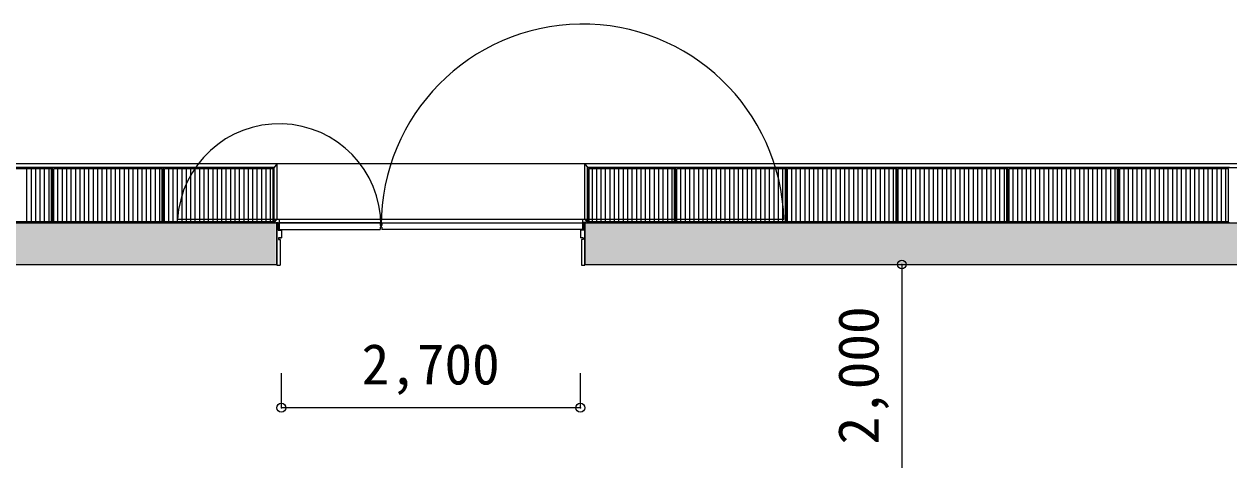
# Model space of a CAD drawing. Units: millimetres at full size, sheet at 1:200; details may follow other scales. Extents: x -96239 to 62349, y -170536 to 17264.
# Drawn here: x 4531 to 15409, y -92006 to -88070 of the extents above; entities that cross this region are included whole.
import ezdxf
from ezdxf.enums import TextEntityAlignment as Align

# ---------------------------------------------------------------- set-up
doc = ezdxf.new("R2010")
doc.units = ezdxf.units.MM
doc.header["$LTSCALE"] = 200
doc.header["$PDMODE"] = 32
doc.header["$PDSIZE"] = 80
for name, color, linetype, lineweight in [('0-1_躯体', 7, 'Continuous', 9), ('0-2_建具', 7, 'Continuous', 9), ('0-3_仕上', 4, 'Continuous', 5), ('0-6_寸法', 4, 'Continuous', 5)]:
    doc.layers.add(name, color=color, linetype=linetype, lineweight=lineweight)
doc.styles.add('ＭＳ ゴシック', font='')
doc.styles.get('ＭＳ ゴシック').set_extended_font_data('MS Gothic')

msp = doc.modelspace()

# ---------------------------------------------------------------- linework, layer by layer
at = {"layer": '0-1_躯体'}
for p, q in [((9727.4, -89331.2), (-3877.6, -89331.2)), ((-3852.6, -89366.2), (6788.9, -89366.2)), ((6813.9, -89331.2), (6788.9, -89366.2)), ((6788.9, -89866.2), (6788.9, -89366.2)), ((6813.9, -89331.2), (6813.9, -89831.2)), ((9593.9, -89831.2), (9593.9, -89331.2)), ((20783.4, -89331.2), (9593.9, -89331.2)), ((9593.9, -89331.2), (9618.9, -89366.2)), ((9618.9, -89366.2), (9618.9, -89866.2)), ((9618.9, -89366.2), (18413.9, -89366.2)), ((6788.9, -89866.2), (6814.4, -89831.2)), ((9593.9, -89831.2), (9618.9, -89866.2)), ((-3877.6, -89866.2), (6799.1, -89866.2)), ((6788.9, -89866.2), (6803.9, -89866.2)), ((6803.9, -89861.2), (6803.9, -89866.2)), ((6803.9, -89861.2), (6826.4, -89861.2)), ((6826.4, -89861.2), (6823.9, -89866.2)), ((6823.9, -89866.2), (9583.8, -89866.2)), ((9603.9, -89861.2), (9581.3, -89861.2)), ((9581.3, -89861.2), (9583.8, -89866.2)), ((9593.9, -89866.2), (18438.9, -89866.2)), ((9593.9, -90241.2), (9593.9, -89866.2)), ((9603.9, -89861.2), (9603.9, -89866.2)), ((-3877.6, -90241.2), (6813.9, -90241.2)), ((9593.9, -90241.2), (18438.9, -90241.2))]:
    msp.add_line(p, q, dxfattribs=at)
for points in [[(6813.9, -89831.2), (6814.4, -89831.2), (9593.9, -89831.2)], [(6813.9, -90241.2), (6813.9, -89866.2), (6803.9, -89866.2)]]:
    msp.add_lwpolyline(points, dxfattribs=at)
at = {"layer": '0-1_躯体', "color": 9}
for points in [[(6803.9, -89866.2), (-16425.1, -89866.2), (6803.9, -90241.2), (-16425.1, -90241.2)], [(18438.9, -89866.2), (9593.9, -89866.2), (18438.9, -90241.2), (9593.9, -90241.2)]]:
    msp.add_solid(points, dxfattribs=at)
at = {"layer": '0-2_建具', "color": 4, "lineweight": 5}
for p, q in [((6833.9, -89836.2), (5916.9, -89836.2)), ((6833.9, -89836.2), (6833.9, -89926.2)), ((9573.9, -89836.2), (9573.9, -89926.2)), ((11391.6, -89836.2), (9573.9, -89836.2))]:
    msp.add_line(p, q, dxfattribs=at)
at = {"layer": '0-2_建具'}
for p, q in [((6803.9, -89861.2), (6826.4, -89861.2)), ((6803.9, -89861.2), (6803.9, -89866.2)), ((6803.9, -89866.2), (6813.9, -89866.2)), ((6813.9, -89866.2), (6813.9, -90246.2)), ((6826.4, -89861.2), (6823.9, -89866.2)), ((6823.9, -89866.2), (6823.9, -89931.2)), ((6823.9, -89931.2), (6853.9, -89931.2)), ((7746.4, -89866.2), (6833.9, -89866.2)), ((6833.9, -89926.2), (7746.4, -89926.2)), ((6853.9, -89931.2), (6853.9, -90001.2)), ((7746.4, -89866.2), (7746.4, -89888.7)), ((7746.4, -89888.7), (7752.4, -89888.7)), ((7746.4, -89903.7), (7752.4, -89903.7)), ((7746.4, -89903.7), (7746.4, -89926.2)), ((7752.4, -89888.7), (7752.4, -89903.7)), ((7755.4, -89888.7), (7755.4, -89903.7)), ((7761.4, -89888.7), (7755.4, -89888.7)), ((7761.4, -89903.7), (7755.4, -89903.7)), ((7761.4, -89866.2), (9573.9, -89866.2)), ((7761.4, -89866.2), (7761.4, -89888.7)), ((7761.4, -89903.7), (7761.4, -89926.2)), ((9573.9, -89926.2), (7761.4, -89926.2)), ((9583.9, -89931.2), (9553.9, -89931.2)), ((9581.3, -89861.2), (9583.9, -89866.2)), ((9603.9, -89861.2), (9581.3, -89861.2)), ((9583.9, -89866.2), (9583.9, -89931.2)), ((9593.9, -89866.2), (9593.9, -90246.2)), ((9603.9, -89866.2), (9593.9, -89866.2)), ((9603.9, -89861.2), (9603.9, -89866.2)), ((6828.9, -90001.2), (6828.9, -90016.2)), ((6828.9, -90016.2), (6843.9, -90016.2)), ((6843.9, -90016.2), (6843.9, -90246.2)), ((9578.9, -90001.2), (9553.9, -90001.2)), ((9578.9, -90001.2), (9578.9, -90016.2)), ((6813.9, -90246.2), (6843.9, -90246.2)), ((9563.9, -90246.2), (9593.9, -90246.2))]:
    msp.add_line(p, q, dxfattribs=at)
for points in [[(9583.9, -89931.2), (9553.9, -89931.2), (9553.9, -90001.2)], [(6828.9, -90001.2), (6853.9, -90001.2), (6828.9, -90001.2)], [(9578.9, -90016.2), (9563.9, -90016.2), (9563.9, -90246.2)]]:
    msp.add_lwpolyline(points, dxfattribs=at)
at = {"layer": '0-2_建具', "color": 4, "lineweight": 5}
for centre, radius, start, end in [((9573.8, -89888.7), 1818.5, 1.65436, 180), ((6833.9, -89888.7), 918.5, 0, 176.72328)]:
    msp.add_arc(centre, radius, start, end, dxfattribs=at)
at = {"layer": '0-3_仕上', "color": 7, "lineweight": 9}
for p, q in [((4779.4, -89376.2), (3798.9, -89376.2)), ((4779.4, -89856.2), (4779.4, -89376.2)), ((4798.9, -89856.2), (4798.9, -89376.2)), ((5779.4, -89376.2), (4798.9, -89376.2)), ((5779.4, -89856.2), (5779.4, -89376.2)), ((5798.9, -89856.2), (5798.9, -89376.2)), ((6779.4, -89376.2), (5798.9, -89376.2)), ((6779.4, -89856.2), (6779.4, -89376.2)), ((9618.9, -89866.2), (9618.9, -89366.2)), ((10413.9, -89366.2), (9618.9, -89366.2)), ((10404.4, -89856.2), (10404.4, -89376.2)), ((10413.9, -89866.2), (10413.9, -89366.2)), ((10423.9, -89856.2), (10423.9, -89376.2)), ((11404.4, -89376.2), (10423.9, -89376.2)), ((11404.4, -89856.2), (11404.4, -89376.2)), ((11423.9, -89856.2), (11423.9, -89376.2)), ((12404.4, -89376.2), (11423.9, -89376.2)), ((12404.4, -89856.2), (12404.4, -89376.2)), ((12423.9, -89856.2), (12423.9, -89376.2)), ((13404.4, -89376.2), (12423.9, -89376.2)), ((13404.4, -89856.2), (13404.4, -89376.2)), ((13423.9, -89856.2), (13423.9, -89376.2)), ((14404.4, -89376.2), (13423.9, -89376.2)), ((14404.4, -89856.2), (14404.4, -89376.2)), ((15413.9, -89366.2), (14413.9, -89366.2)), ((14423.9, -89856.2), (14423.9, -89376.2)), ((15404.4, -89376.2), (14423.9, -89376.2)), ((15404.4, -89856.2), (15404.4, -89376.2)), ((4779.4, -89856.2), (3798.9, -89856.2)), ((5779.4, -89856.2), (4798.9, -89856.2)), ((6779.4, -89856.2), (5798.9, -89856.2)), ((10413.9, -89866.2), (9618.9, -89866.2)), ((10404.4, -89856.2), (9628.9, -89856.2)), ((11404.4, -89856.2), (10423.9, -89856.2)), ((12404.4, -89856.2), (11423.9, -89856.2)), ((13404.4, -89856.2), (12423.9, -89856.2)), ((14404.4, -89856.2), (13423.9, -89856.2)), ((15404.4, -89856.2), (14423.9, -89856.2))]:
    msp.add_line(p, q, dxfattribs=at)
at = {"layer": '0-3_仕上'}
for p, q in [((4557.1, -89856.2), (4557.1, -89376.2)), ((4597.1, -89856.2), (4597.1, -89376.2)), ((4637.1, -89856.2), (4637.1, -89376.2)), ((4677.1, -89856.2), (4677.1, -89376.2)), ((4717.1, -89856.2), (4717.1, -89376.2)), ((4757.1, -89856.2), (4757.1, -89376.2)), ((4837.1, -89856.2), (4837.1, -89376.2)), ((4877.1, -89856.2), (4877.1, -89376.2)), ((4917.1, -89856.2), (4917.1, -89376.2)), ((4957.1, -89856.2), (4957.1, -89376.2)), ((4997.1, -89856.2), (4997.1, -89376.2)), ((5037.1, -89856.2), (5037.1, -89376.2)), ((5077.1, -89856.2), (5077.1, -89376.2)), ((5117.1, -89856.2), (5117.1, -89376.2)), ((5157.1, -89856.2), (5157.1, -89376.2)), ((5197.1, -89856.2), (5197.1, -89376.2)), ((5237.1, -89856.2), (5237.1, -89376.2)), ((5277.1, -89856.2), (5277.1, -89376.2)), ((5317.1, -89856.2), (5317.1, -89376.2)), ((5357.1, -89856.2), (5357.1, -89376.2)), ((5397.1, -89856.2), (5397.1, -89376.2)), ((5437.1, -89856.2), (5437.1, -89376.2)), ((5477.1, -89856.2), (5477.1, -89376.2)), ((5517.1, -89856.2), (5517.1, -89376.2)), ((5557.1, -89856.2), (5557.1, -89376.2)), ((5597.1, -89856.2), (5597.1, -89376.2)), ((5637.1, -89856.2), (5637.1, -89376.2)), ((5677.1, -89856.2), (5677.1, -89376.2)), ((5717.1, -89856.2), (5717.1, -89376.2)), ((5757.1, -89856.2), (5757.1, -89376.2)), ((5837.1, -89856.2), (5837.1, -89376.2)), ((5877.1, -89856.2), (5877.1, -89376.2)), ((5917.1, -89856.2), (5917.1, -89376.2)), ((5957.1, -89856.2), (5957.1, -89376.2)), ((5997.1, -89856.2), (5997.1, -89376.2)), ((6037.1, -89856.2), (6037.1, -89376.2)), ((6077.1, -89856.2), (6077.1, -89376.2)), ((6117.1, -89856.2), (6117.1, -89376.2)), ((6157.1, -89856.2), (6157.1, -89376.2)), ((6197.1, -89856.2), (6197.1, -89376.2)), ((6237.1, -89856.2), (6237.1, -89376.2)), ((6277.1, -89856.2), (6277.1, -89376.2)), ((6317.1, -89856.2), (6317.1, -89376.2)), ((6357.1, -89856.2), (6357.1, -89376.2)), ((6397.1, -89856.2), (6397.1, -89376.2)), ((6437.1, -89856.2), (6437.1, -89376.2)), ((6477.1, -89856.2), (6477.1, -89376.2)), ((6517.1, -89856.2), (6517.1, -89376.2)), ((6557.1, -89856.2), (6557.1, -89376.2)), ((6597.1, -89856.2), (6597.1, -89376.2)), ((6637.1, -89856.2), (6637.1, -89376.2)), ((6677.1, -89856.2), (6677.1, -89376.2)), ((6717.1, -89856.2), (6717.1, -89376.2)), ((6757.1, -89856.2), (6757.1, -89376.2)), ((9662.1, -89856.2), (9662.1, -89376.2)), ((9702.1, -89856.2), (9702.1, -89376.2)), ((9742.1, -89856.2), (9742.1, -89376.2)), ((9782.1, -89856.2), (9782.1, -89376.2)), ((9822.1, -89856.2), (9822.1, -89376.2)), ((9862.1, -89856.2), (9862.1, -89376.2)), ((9902.1, -89856.2), (9902.1, -89376.2)), ((9942.1, -89856.2), (9942.1, -89376.2)), ((9982.1, -89856.2), (9982.1, -89376.2)), ((10022.1, -89856.2), (10022.1, -89376.2)), ((10062.1, -89856.2), (10062.1, -89376.2)), ((10102.1, -89856.2), (10102.1, -89376.2)), ((10142.1, -89856.2), (10142.1, -89376.2)), ((10182.1, -89856.2), (10182.1, -89376.2)), ((10222.1, -89856.2), (10222.1, -89376.2)), ((10262.1, -89856.2), (10262.1, -89376.2)), ((10302.1, -89856.2), (10302.1, -89376.2)), ((10342.1, -89856.2), (10342.1, -89376.2)), ((10382.1, -89856.2), (10382.1, -89376.2)), ((10462.1, -89856.2), (10462.1, -89376.2)), ((10502.1, -89856.2), (10502.1, -89376.2)), ((10542.1, -89856.2), (10542.1, -89376.2)), ((10582.1, -89856.2), (10582.1, -89376.2)), ((10622.1, -89856.2), (10622.1, -89376.2)), ((10662.1, -89856.2), (10662.1, -89376.2)), ((10702.1, -89856.2), (10702.1, -89376.2)), ((10742.1, -89856.2), (10742.1, -89376.2)), ((10782.1, -89856.2), (10782.1, -89376.2)), ((10822.1, -89856.2), (10822.1, -89376.2)), ((10862.1, -89856.2), (10862.1, -89376.2)), ((10902.1, -89856.2), (10902.1, -89376.2)), ((10942.1, -89856.2), (10942.1, -89376.2)), ((10982.1, -89856.2), (10982.1, -89376.2)), ((11022.1, -89856.2), (11022.1, -89376.2)), ((11062.1, -89856.2), (11062.1, -89376.2)), ((11102.1, -89856.2), (11102.1, -89376.2)), ((11142.1, -89856.2), (11142.1, -89376.2)), ((11182.1, -89856.2), (11182.1, -89376.2)), ((11222.1, -89856.2), (11222.1, -89376.2)), ((11262.1, -89856.2), (11262.1, -89376.2)), ((11302.1, -89856.2), (11302.1, -89376.2)), ((11342.1, -89856.2), (11342.1, -89376.2)), ((11382.1, -89856.2), (11382.1, -89376.2)), ((11462.1, -89856.2), (11462.1, -89376.2)), ((11502.1, -89856.2), (11502.1, -89376.2)), ((11542.1, -89856.2), (11542.1, -89376.2)), ((11582.1, -89856.2), (11582.1, -89376.2)), ((11622.1, -89856.2), (11622.1, -89376.2)), ((11662.1, -89856.2), (11662.1, -89376.2)), ((11702.1, -89856.2), (11702.1, -89376.2)), ((11742.1, -89856.2), (11742.1, -89376.2)), ((11782.1, -89856.2), (11782.1, -89376.2)), ((11822.1, -89856.2), (11822.1, -89376.2)), ((11862.1, -89856.2), (11862.1, -89376.2)), ((11902.1, -89856.2), (11902.1, -89376.2)), ((11942.1, -89856.2), (11942.1, -89376.2)), ((11982.1, -89856.2), (11982.1, -89376.2)), ((12022.1, -89856.2), (12022.1, -89376.2)), ((12062.1, -89856.2), (12062.1, -89376.2)), ((12102.1, -89856.2), (12102.1, -89376.2)), ((12142.1, -89856.2), (12142.1, -89376.2)), ((12182.1, -89856.2), (12182.1, -89376.2)), ((12222.1, -89856.2), (12222.1, -89376.2)), ((12262.1, -89856.2), (12262.1, -89376.2)), ((12302.1, -89856.2), (12302.1, -89376.2)), ((12342.1, -89856.2), (12342.1, -89376.2)), ((12382.1, -89856.2), (12382.1, -89376.2)), ((12462.1, -89856.2), (12462.1, -89376.2)), ((12502.1, -89856.2), (12502.1, -89376.2)), ((12542.1, -89856.2), (12542.1, -89376.2)), ((12582.1, -89856.2), (12582.1, -89376.2)), ((12622.1, -89856.2), (12622.1, -89376.2)), ((12662.1, -89856.2), (12662.1, -89376.2)), ((12702.1, -89856.2), (12702.1, -89376.2)), ((12742.1, -89856.2), (12742.1, -89376.2)), ((12782.1, -89856.2), (12782.1, -89376.2)), ((12822.1, -89856.2), (12822.1, -89376.2)), ((12862.1, -89856.2), (12862.1, -89376.2)), ((12902.1, -89856.2), (12902.1, -89376.2)), ((12942.1, -89856.2), (12942.1, -89376.2)), ((12982.1, -89856.2), (12982.1, -89376.2)), ((13022.1, -89856.2), (13022.1, -89376.2)), ((13062.1, -89856.2), (13062.1, -89376.2)), ((13102.1, -89856.2), (13102.1, -89376.2)), ((13142.1, -89856.2), (13142.1, -89376.2)), ((13182.1, -89856.2), (13182.1, -89376.2)), ((13222.1, -89856.2), (13222.1, -89376.2)), ((13262.1, -89856.2), (13262.1, -89376.2)), ((13302.1, -89856.2), (13302.1, -89376.2)), ((13342.1, -89856.2), (13342.1, -89376.2)), ((13382.1, -89856.2), (13382.1, -89376.2)), ((13462.1, -89856.2), (13462.1, -89376.2)), ((13502.1, -89856.2), (13502.1, -89376.2)), ((13542.1, -89856.2), (13542.1, -89376.2)), ((13582.1, -89856.2), (13582.1, -89376.2)), ((13622.1, -89856.2), (13622.1, -89376.2)), ((13662.1, -89856.2), (13662.1, -89376.2)), ((13702.1, -89856.2), (13702.1, -89376.2)), ((13742.1, -89856.2), (13742.1, -89376.2)), ((13782.1, -89856.2), (13782.1, -89376.2)), ((13822.1, -89856.2), (13822.1, -89376.2)), ((13862.1, -89856.2), (13862.1, -89376.2)), ((13902.1, -89856.2), (13902.1, -89376.2)), ((13942.1, -89856.2), (13942.1, -89376.2)), ((13982.1, -89856.2), (13982.1, -89376.2)), ((14022.1, -89856.2), (14022.1, -89376.2)), ((14062.1, -89856.2), (14062.1, -89376.2)), ((14102.1, -89856.2), (14102.1, -89376.2)), ((14142.1, -89856.2), (14142.1, -89376.2)), ((14182.1, -89856.2), (14182.1, -89376.2)), ((14222.1, -89856.2), (14222.1, -89376.2)), ((14262.1, -89856.2), (14262.1, -89376.2)), ((14302.1, -89856.2), (14302.1, -89376.2)), ((14342.1, -89856.2), (14342.1, -89376.2)), ((14382.1, -89856.2), (14382.1, -89376.2)), ((14462.1, -89856.2), (14462.1, -89376.2)), ((14502.1, -89856.2), (14502.1, -89376.2)), ((14542.1, -89856.2), (14542.1, -89376.2)), ((14582.1, -89856.2), (14582.1, -89376.2)), ((14622.1, -89856.2), (14622.1, -89376.2)), ((14662.1, -89856.2), (14662.1, -89376.2)), ((14702.1, -89856.2), (14702.1, -89376.2)), ((14742.1, -89856.2), (14742.1, -89376.2)), ((14782.1, -89856.2), (14782.1, -89376.2)), ((14822.1, -89856.2), (14822.1, -89376.2)), ((14862.1, -89856.2), (14862.1, -89376.2)), ((14902.1, -89856.2), (14902.1, -89376.2)), ((14942.1, -89856.2), (14942.1, -89376.2)), ((14982.1, -89856.2), (14982.1, -89376.2)), ((15022.1, -89856.2), (15022.1, -89376.2)), ((15062.1, -89856.2), (15062.1, -89376.2)), ((15102.1, -89856.2), (15102.1, -89376.2)), ((15142.1, -89856.2), (15142.1, -89376.2)), ((15182.1, -89856.2), (15182.1, -89376.2)), ((15222.1, -89856.2), (15222.1, -89376.2)), ((15262.1, -89856.2), (15262.1, -89376.2)), ((15302.1, -89856.2), (15302.1, -89376.2)), ((15342.1, -89856.2), (15342.1, -89376.2)), ((15382.1, -89856.2), (15382.1, -89376.2))]:
    msp.add_line(p, q, dxfattribs=at)
at = {"layer": '0-3_仕上', "color": 7, "lineweight": 9}
for points in [[(4788.9, -89866.2), (4788.9, -89366.2), (3788.9, -89366.2)], [(4788.9, -89866.2), (3788.9, -89866.2), (3788.9, -89366.2)], [(5788.9, -89866.2), (5788.9, -89366.2), (4788.9, -89366.2)], [(5788.9, -89866.2), (4788.9, -89866.2), (4788.9, -89366.2)], [(6788.9, -89866.2), (6788.9, -89366.2), (5788.9, -89366.2)], [(6788.9, -89866.2), (5788.9, -89866.2), (5788.9, -89366.2)], [(10404.4, -89376.2), (9628.9, -89376.2), (9628.9, -89856.2)], [(11413.9, -89866.2), (11413.9, -89366.2), (10413.9, -89366.2)], [(11413.9, -89866.2), (10413.9, -89866.2), (10413.9, -89366.2)], [(12413.9, -89866.2), (12413.9, -89366.2), (11413.9, -89366.2)], [(12413.9, -89866.2), (11413.9, -89866.2), (11413.9, -89366.2)], [(13413.9, -89866.2), (13413.9, -89366.2), (12413.9, -89366.2)], [(13413.9, -89866.2), (12413.9, -89866.2), (12413.9, -89366.2)], [(14413.9, -89866.2), (14413.9, -89366.2), (13413.9, -89366.2)], [(14413.9, -89866.2), (13413.9, -89866.2), (13413.9, -89366.2)], [(15413.9, -89866.2), (14413.9, -89866.2), (14413.9, -89366.2)]]:
    msp.add_lwpolyline(points, dxfattribs=at)
at = {"layer": '0-6_寸法'}
for p, q in [((12456.1, -90241.2), (12456.1, -92241.2)), ((6853.9, -91534.6), (6853.9, -91223.9)), ((9553.9, -91534.6), (9553.9, -91223.9)), ((9553.9, -91534.6), (6853.9, -91534.6))]:
    msp.add_line(p, q, dxfattribs=at)
for p in [(12456.1, -90241.2), (6853.9, -91534.6), (9553.9, -91534.6)]:
    msp.add_point(p, dxfattribs=at)

# ---------------------------------------------------------------- texts
at = {"layer": '0-6_寸法', "style": 'ＭＳ ゴシック'}
msp.add_text('2,000', height=366.6, rotation=90, dxfattribs=at).set_placement((12356.1, -91866.2), align=Align.BOTTOM_LEFT)
msp.add_text('2,700', height=366.6, dxfattribs=at).set_placement((7578.9, -91434.6), align=Align.BOTTOM_LEFT)

doc.saveas('drawing.dxf')
